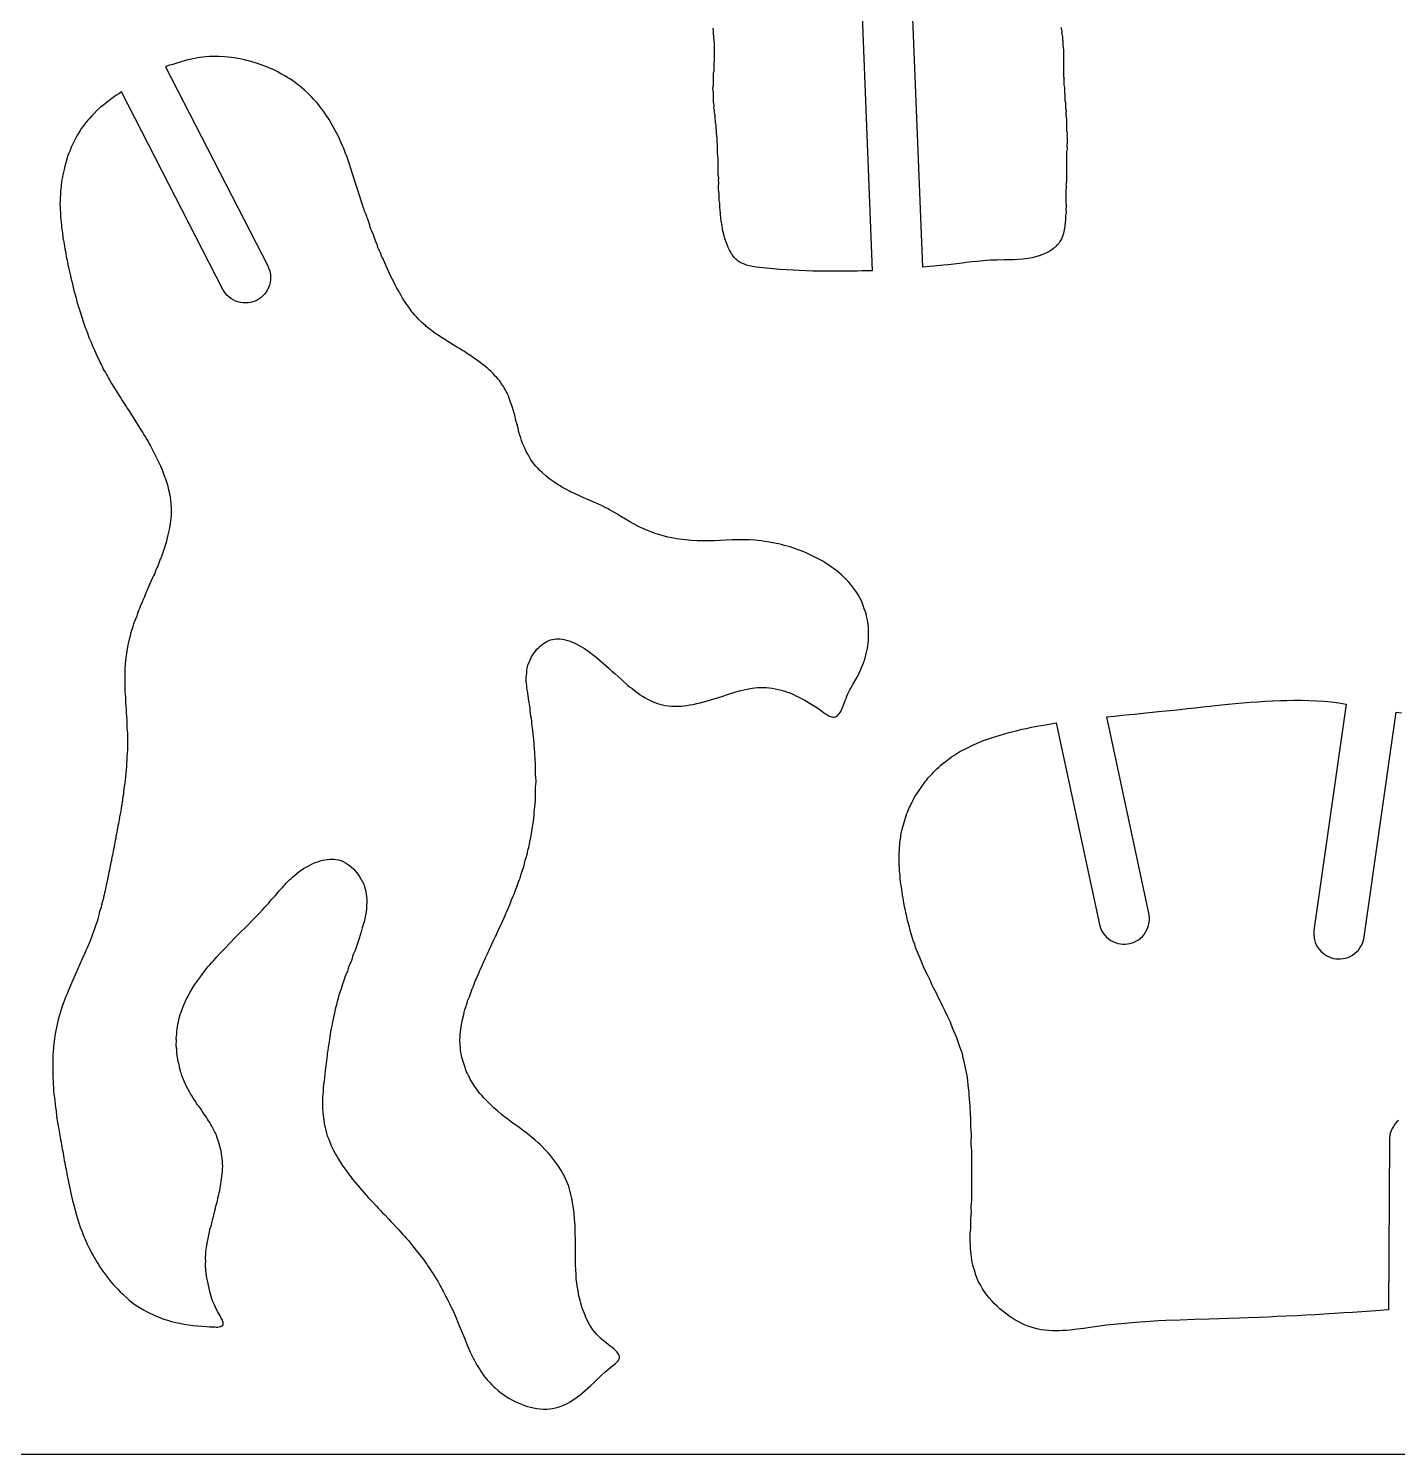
# Model space of a CAD drawing. Extents: x 0 to 1525, y 0 to 1525.
# Drawn here: x 992.9 to 1259, y 0 to 277.2 of the extents above; entities that cross this region are included whole.
import ezdxf

# ---------------------------------------------------------------- set-up
doc = ezdxf.new("R2010")
doc.units = 0
doc.header["$MEASUREMENT"] = 0

msp = doc.modelspace()

# ---------------------------------------------------------------- linework, layer by layer
for points in [[(0, 0), (0, 1525), (1525, 1525), (1525, 0), (0, 0)], [(1039.39, 231.07), (1039.58, 230.66), (1039.74, 230.24), (1039.86, 229.78), (1039.94, 229.31), (1039.97, 228.81), (1039.95, 228.32), (1039.88, 227.81), (1039.76, 227.32), (1039.58, 226.84), (1039.36, 226.39), (1039.1, 225.96), (1038.8, 225.57), (1038.47, 225.22), (1038.12, 224.9), (1037.75, 224.64), (1037.36, 224.41), (1036.96, 224.21), (1036.53, 224.06), (1036.07, 223.94), (1035.6, 223.86), (1035.11, 223.83), (1034.61, 223.85), (1034.11, 223.92), (1033.61, 224.04), (1033.14, 224.21), (1032.68, 224.43), (1032.26, 224.69), (1031.86, 225), (1031.51, 225.32), (1031.2, 225.68), (1030.93, 226.04), (1030.7, 226.43), (1010.98, 264.88), (1010.44, 264.52), (1009.9, 264.14), (1008.83, 263.39), (1008.18, 262.89), (1007.55, 262.38), (1006.93, 261.87), (1006.32, 261.35), (1005.51, 260.56), (1005.12, 260.15), (1004.73, 259.72), (1004.43, 259.35), (1004.13, 258.97), (1003.53, 258.2), (1003.23, 257.81), (1002.96, 257.39), (1002.46, 256.54), (1002.19, 256.04), (1001.93, 255.54), (1001.41, 254.52), (1001.23, 254.14), (1001.08, 253.75), (1000.93, 253.35), (1000.77, 252.96), (1000.58, 252.51), (1000.42, 252.04), (1000.14, 251.09), (999.96, 250.45), (999.81, 249.8), (999.53, 248.51), (999.43, 248.02), (999.35, 247.53), (999.23, 246.55), (999.17, 245.98), (999.14, 245.41), (999.12, 244.84), (999.07, 244.27), (999.03, 243.7), (999.02, 243.13), (999.03, 242.56), (999.07, 242), (999.12, 241.35), (999.15, 240.7), (999.19, 240.05), (999.27, 239.4), (999.32, 239), (999.35, 238.59), (999.39, 238.18), (999.46, 237.78), (999.51, 237.46), (999.54, 237.13), (999.56, 236.8), (999.6, 236.48), (999.68, 236.07), (999.77, 235.67), (999.86, 235.27), (999.91, 234.86), (999.98, 234.38), (1000.07, 233.9), (1000.17, 233.42), (1000.25, 232.93), (1000.32, 232.53), (1000.4, 232.13), (1000.57, 231.32), (1000.68, 230.76), (1000.81, 230.2), (1001.07, 229.08), (1001.22, 228.44), (1001.37, 227.8), (1001.53, 227.16), (1001.66, 226.52), (1001.73, 226.2), (1001.83, 225.88), (1002.04, 225.25), (1002.16, 224.86), (1002.23, 224.46), (1002.31, 224.06), (1002.43, 223.67), (1002.69, 222.89), (1002.93, 222.1), (1003.53, 220.24), (1003.79, 219.45), (1003.93, 219.06), (1004.11, 218.69), (1004.21, 218.47), (1004.29, 218.25), (1004.44, 217.79), (1004.58, 217.33), (1004.66, 217.1), (1004.75, 216.89), (1004.99, 216.37), (1005.21, 215.84), (1005.42, 215.31), (1005.66, 214.79), (1005.93, 214.21), (1006.19, 213.61), (1006.46, 213.02), (1006.75, 212.44), (1006.93, 212.09), (1007.1, 211.72), (1007.27, 211.36), (1007.44, 211), (1007.64, 210.64), (1007.85, 210.29), (1008.06, 209.94), (1008.25, 209.59), (1008.44, 209.23), (1008.64, 208.89), (1009.06, 208.2), (1010.06, 206.54), (1010.59, 205.71), (1010.86, 205.3), (1011.11, 204.87), (1011.36, 204.46), (1011.63, 204.07), (1011.91, 203.68), (1012.17, 203.27), (1012.38, 202.92), (1012.6, 202.58), (1013.05, 201.9), (1014.11, 200.23), (1014.61, 199.4), (1014.86, 198.98), (1015.13, 198.58), (1015.39, 198.16), (1015.64, 197.74), (1015.88, 197.31), (1016.14, 196.89), (1016.38, 196.47), (1016.61, 196.04), (1017.05, 195.18), (1017.59, 194.13), (1018.12, 193.09), (1018.3, 192.72), (1018.47, 192.33), (1018.64, 191.95), (1018.82, 191.57), (1018.9, 191.39), (1018.97, 191.2), (1019.09, 190.81), (1019.2, 190.42), (1019.27, 190.23), (1019.35, 190.05), (1019.53, 189.67), (1019.69, 189.28), (1019.81, 188.88), (1019.91, 188.47), (1020.12, 187.52), (1020.35, 186.57), (1020.44, 186.09), (1020.5, 185.6), (1020.6, 184.63), (1020.64, 184.15), (1020.64, 183.66), (1020.63, 182.69), (1020.61, 182.37), (1020.58, 182.04), (1020.5, 181.4), (1020.39, 180.59), (1020.24, 179.79), (1019.95, 178.53), (1019.8, 177.9), (1019.63, 177.28), (1019.39, 176.5), (1019.13, 175.73), (1019.01, 175.35), (1018.9, 174.96), (1018.77, 174.58), (1018.69, 174.39), (1018.6, 174.22), (1018.51, 174.04), (1018.43, 173.85), (1018.3, 173.46), (1018.17, 173.07), (1018.09, 172.88), (1018.01, 172.7), (1017.83, 172.32), (1017.68, 171.93), (1017.54, 171.53), (1017.37, 171.15), (1017.19, 170.79), (1017.03, 170.42), (1016.71, 169.67), (1016.31, 168.77), (1016.11, 168.31), (1015.9, 167.86), (1015.73, 167.48), (1015.58, 167.09), (1015.43, 166.7), (1015.27, 166.32), (1014.93, 165.57), (1014.63, 164.81), (1014.47, 164.43), (1014.31, 164.06), (1014.15, 163.68), (1014.03, 163.28), (1013.96, 163.04), (1013.87, 162.81), (1013.67, 162.36), (1013.48, 161.91), (1013.39, 161.68), (1013.33, 161.44), (1013.19, 160.96), (1013.03, 160.5), (1012.88, 160.04), (1012.81, 159.81), (1012.76, 159.57), (1012.64, 159.02), (1012.5, 158.48), (1012.35, 157.93), (1012.22, 157.39), (1012.01, 156.12), (1011.81, 154.85), (1011.75, 154.29), (1011.7, 153.73), (1011.64, 152.61), (1011.63, 151.48), (1011.64, 150.34), (1011.63, 149.03), (1011.64, 148.38), (1011.7, 147.74), (1011.74, 147.16), (1011.75, 146.59), (1011.77, 146.02), (1011.82, 145.45), (1011.88, 144.79), (1011.91, 144.14), (1011.94, 143.48), (1012.01, 142.82), (1012.04, 142.5), (1012.04, 142.18), (1012.02, 141.52), (1012.04, 141.11), (1012.08, 140.7), (1012.13, 140.29), (1012.14, 139.88), (1012.13, 139.31), (1012.13, 138.74), (1012.14, 137.6), (1012.12, 136.95), (1012.08, 136.3), (1012.04, 135.65), (1012.01, 135), (1011.98, 134.35), (1011.93, 133.7), (1011.8, 132.41), (1011.67, 131.11), (1011.6, 130.47), (1011.51, 129.82), (1011.4, 128.85), (1011.34, 128.37), (1011.27, 127.88), (1011.08, 126.76), (1010.92, 125.64), (1010.82, 125.08), (1010.7, 124.52), (1010.59, 123.96), (1010.52, 123.39), (1010.46, 122.98), (1010.37, 122.59), (1010.27, 122.19), (1010.21, 121.78), (1010.16, 121.38), (1010.07, 120.98), (1009.98, 120.58), (1009.91, 120.18), (1009.85, 119.78), (1009.77, 119.38), (1009.68, 118.98), (1009.61, 118.58), (1009.57, 118.25), (1009.5, 117.93), (1009.37, 117.29), (1009.29, 116.89), (1009.2, 116.49), (1009.12, 116.09), (1009.06, 115.69), (1009.01, 115.37), (1008.94, 115.05), (1008.86, 114.73), (1008.8, 114.41), (1008.73, 114.01), (1008.64, 113.61), (1008.55, 113.21), (1008.47, 112.8), (1008.33, 112.17), (1008.2, 111.54), (1008.12, 111.14), (1008.03, 110.74), (1007.94, 110.34), (1007.87, 109.94), (1007.79, 109.54), (1007.68, 109.15), (1007.58, 108.76), (1007.5, 108.36), (1007.47, 108.16), (1007.42, 107.97), (1007.29, 107.58), (1007.17, 107.19), (1007.13, 106.99), (1007.1, 106.79), (1007.06, 106.55), (1007, 106.31), (1006.84, 105.84), (1006.67, 105.38), (1006.61, 105.14), (1006.56, 104.9), (1006.52, 104.63), (1006.45, 104.35), (1006.29, 103.81), (1006.11, 103.28), (1005.94, 102.73), (1005.76, 102.19), (1005.54, 101.66), (1005.32, 101.13), (1005.12, 100.59), (1004.94, 100.06), (1004.73, 99.53), (1004.3, 98.49), (1004.08, 97.95), (1003.84, 97.42), (1003.36, 96.36), (1002.9, 95.32), (1002.43, 94.28), (1001.51, 92.2), (1001.06, 91.15), (1000.62, 90.09), (1000.4, 89.56), (1000.19, 89.03), (999.98, 88.49), (999.77, 87.96), (999.56, 87.44), (999.37, 86.9), (999.04, 85.82), (998.7, 84.58), (998.41, 83.34), (998.13, 82.06), (998.01, 81.42), (997.93, 80.78), (997.85, 79.97), (997.77, 79.16), (997.67, 78.19), (997.63, 77.7), (997.63, 77.21), (997.64, 76.63), (997.64, 76.06), (997.64, 74.92), (997.64, 74.34), (997.63, 73.77), (997.63, 73.19), (997.67, 72.63), (997.72, 71.98), (997.75, 71.32), (997.79, 70.67), (997.86, 70.02), (997.94, 69.38), (998, 68.73), (998.06, 68.08), (998.15, 67.43), (998.27, 66.79), (998.31, 66.47), (998.33, 66.14), (998.37, 65.74), (998.43, 65.34), (998.5, 64.94), (998.56, 64.54), (998.6, 64.21), (998.67, 63.89), (998.81, 63.25), (998.94, 62.45), (999.05, 61.65), (999.13, 61.17), (999.24, 60.69), (999.34, 60.21), (999.41, 59.73), (999.48, 59.33), (999.57, 58.93), (999.66, 58.53), (999.71, 58.13), (999.77, 57.65), (999.87, 57.17), (999.98, 56.7), (1000.05, 56.22), (1000.12, 55.82), (1000.2, 55.42), (1000.29, 55.02), (1000.36, 54.62), (1000.44, 54.14), (1000.53, 53.66), (1000.74, 52.7), (1001.2, 50.46), (1001.47, 49.36), (1001.76, 48.27), (1002.05, 47.17), (1002.34, 46.07), (1002.53, 45.44), (1002.74, 44.81), (1002.97, 44.19), (1003.23, 43.6), (1003.35, 43.3), (1003.43, 42.99), (1003.53, 42.68), (1003.65, 42.38), (1003.83, 42.01), (1004, 41.63), (1004.33, 40.86), (1004.76, 39.96), (1004.99, 39.52), (1005.24, 39.08), (1005.49, 38.65), (1005.73, 38.21), (1005.98, 37.77), (1006.24, 37.35), (1006.51, 36.92), (1006.77, 36.5), (1007.04, 36.07), (1007.33, 35.66), (1007.93, 34.86), (1008.53, 34.06), (1008.94, 33.56), (1009.37, 33.07), (1010.26, 32.11), (1010.71, 31.64), (1011.18, 31.2), (1012.13, 30.32), (1012.42, 30.07), (1012.73, 29.83), (1013.34, 29.36), (1013.66, 29.12), (1013.98, 28.91), (1014.64, 28.49), (1014.96, 28.28), (1015.28, 28.09), (1015.94, 27.73), (1016.48, 27.44), (1017.04, 27.18), (1017.74, 26.89), (1018.44, 26.6), (1018.81, 26.45), (1019.18, 26.32), (1019.94, 26.09), (1020.33, 25.98), (1020.73, 25.88), (1021.54, 25.68), (1021.93, 25.59), (1022.33, 25.5), (1023.14, 25.36), (1023.98, 25.22), (1024.84, 25.1), (1025.74, 25), (1026.64, 24.93), (1027.59, 24.86), (1028.07, 24.83), (1028.53, 24.82), (1029.11, 24.79), (1029.4, 24.78), (1029.69, 24.78), (1029.98, 24.8), (1030.25, 24.86), (1030.38, 24.91), (1030.5, 24.97), (1030.62, 25.05), (1030.73, 25.14), (1030.75, 25.39), (1030.72, 25.63), (1030.66, 25.86), (1030.58, 26.08), (1030.37, 26.51), (1030.14, 26.94), (1029.65, 27.82), (1029.42, 28.26), (1029.21, 28.72), (1029.04, 29.1), (1028.85, 29.48), (1028.68, 29.87), (1028.52, 30.27), (1028.31, 30.99), (1028.13, 31.71), (1027.73, 33.54), (1027.62, 34.11), (1027.53, 34.68), (1027.37, 35.82), (1027.34, 36.11), (1027.32, 36.4), (1027.33, 36.98), (1027.34, 37.56), (1027.33, 38.13), (1027.32, 38.46), (1027.34, 38.79), (1027.4, 39.44), (1027.49, 40.25), (1027.55, 40.65), (1027.62, 41.05), (1027.91, 42.32), (1028.04, 42.95), (1028.15, 43.59), (1028.18, 43.75), (1028.23, 43.91), (1028.35, 44.22), (1028.45, 44.53), (1028.49, 44.69), (1028.5, 44.85), (1028.52, 45.06), (1028.57, 45.25), (1028.69, 45.64), (1028.82, 46.03), (1028.87, 46.23), (1028.9, 46.43), (1028.92, 46.59), (1028.95, 46.75), (1029.05, 47.06), (1029.15, 47.37), (1029.18, 47.53), (1029.2, 47.69), (1029.23, 47.89), (1029.27, 48.09), (1029.39, 48.48), (1029.52, 48.88), (1029.57, 49.07), (1029.61, 49.27), (1029.73, 49.9), (1029.87, 50.53), (1029.96, 50.94), (1030.06, 51.34), (1030.16, 51.74), (1030.22, 52.14), (1030.28, 52.63), (1030.36, 53.11), (1030.44, 53.59), (1030.51, 54.08), (1030.6, 55.04), (1030.64, 55.53), (1030.65, 56.02), (1030.63, 56.51), (1030.6, 57), (1030.5, 57.97), (1030.43, 58.46), (1030.35, 58.94), (1030.12, 59.9), (1029.99, 60.37), (1029.84, 60.84), (1029.53, 61.77), (1029.43, 62.04), (1029.31, 62.3), (1029.05, 62.8), (1028.77, 63.31), (1028.52, 63.82), (1028.33, 64.17), (1028.13, 64.51), (1027.91, 64.85), (1027.71, 65.2), (1027.5, 65.54), (1027.25, 65.87), (1027.01, 66.2), (1026.81, 66.55), (1026.68, 66.76), (1026.54, 66.97), (1026.24, 67.37), (1025.93, 67.76), (1025.78, 67.97), (1025.65, 68.18), (1025.31, 68.73), (1024.94, 69.27), (1024.58, 69.82), (1024.41, 70.1), (1024.26, 70.38), (1023.88, 71.09), (1023.51, 71.8), (1023.16, 72.56), (1022.84, 73.33), (1022.73, 73.64), (1022.63, 73.96), (1022.54, 74.28), (1022.43, 74.59), (1022.36, 74.79), (1022.31, 74.99), (1022.23, 75.4), (1022.16, 75.81), (1022.11, 76.01), (1022.04, 76.21), (1021.98, 76.37), (1021.95, 76.53), (1021.9, 76.86), (1021.87, 77.19), (1021.81, 77.52), (1021.77, 77.72), (1021.74, 77.93), (1021.73, 78.35), (1021.72, 78.78), (1021.7, 78.99), (1021.66, 79.19), (1021.63, 79.35), (1021.62, 79.52), (1021.63, 79.85), (1021.64, 80.18), (1021.64, 80.52), (1021.63, 80.72), (1021.63, 80.93), (1021.68, 81.34), (1021.73, 81.76), (1021.75, 82.17), (1021.75, 82.42), (1021.77, 82.66), (1021.85, 83.15), (1021.96, 83.63), (1022.08, 84.1), (1022.28, 85.06), (1022.4, 85.53), (1022.55, 85.99), (1022.98, 87.05), (1023.43, 88.11), (1023.64, 88.55), (1023.85, 88.99), (1024.09, 89.42), (1024.34, 89.84), (1025, 90.97), (1025.35, 91.53), (1025.73, 92.06), (1026.33, 92.86), (1026.63, 93.27), (1026.94, 93.66), (1027.24, 94.05), (1027.53, 94.44), (1027.83, 94.83), (1028.15, 95.19), (1028.5, 95.56), (1028.83, 95.95), (1029.16, 96.35), (1029.51, 96.72), (1030.18, 97.43), (1030.84, 98.14), (1032.22, 99.58), (1032.88, 100.27), (1033.55, 100.94), (1034.25, 101.63), (1034.94, 102.33), (1035.63, 103.03), (1036.32, 103.73), (1036.99, 104.41), (1037.65, 105.1), (1038.43, 105.94), (1038.82, 106.37), (1039.22, 106.78), (1039.39, 106.95), (1039.54, 107.12), (1039.83, 107.5), (1040.13, 107.87), (1040.28, 108.04), (1040.45, 108.2), (1040.66, 108.4), (1040.85, 108.61), (1041.21, 109.06), (1041.57, 109.5), (1041.75, 109.72), (1041.95, 109.92), (1042.24, 110.21), (1042.5, 110.51), (1042.77, 110.82), (1043.05, 111.11), (1043.64, 111.69), (1043.94, 111.97), (1044.24, 112.25), (1045.52, 113.31), (1045.93, 113.61), (1046.35, 113.88), (1047.24, 114.38), (1047.69, 114.63), (1048.16, 114.85), (1048.64, 115.05), (1049.13, 115.23), (1049.6, 115.37), (1050.07, 115.5), (1050.55, 115.6), (1051.03, 115.67), (1051.44, 115.7), (1051.84, 115.7), (1052.24, 115.69), (1052.64, 115.65), (1053.13, 115.56), (1053.62, 115.43), (1054.08, 115.25), (1054.53, 115.01), (1054.93, 114.75), (1055.32, 114.47), (1055.7, 114.16), (1056.05, 113.83), (1056.41, 113.46), (1056.74, 113.05), (1057.05, 112.63), (1057.33, 112.19), (1057.58, 111.75), (1057.83, 111.3), (1058.05, 110.83), (1058.22, 110.36), (1058.34, 109.89), (1058.45, 109.41), (1058.54, 108.93), (1058.6, 108.45), (1058.64, 107.97), (1058.65, 107.47), (1058.62, 106.5), (1058.59, 106), (1058.52, 105.51), (1058.33, 104.53), (1058.21, 103.87), (1058.14, 103.54), (1058.04, 103.21), (1057.78, 102.4), (1057.54, 101.59), (1057.14, 100.3), (1056.88, 99.52), (1056.76, 99.13), (1056.64, 98.73), (1056.52, 98.33), (1056.36, 97.94), (1056.03, 97.18), (1055.9, 96.8), (1055.79, 96.41), (1055.67, 96.03), (1055.6, 95.84), (1055.51, 95.66), (1055.34, 95.3), (1055.19, 94.92), (1055.06, 94.53), (1054.94, 94.13), (1054.87, 93.89), (1054.79, 93.66), (1054.6, 93.22), (1054.4, 92.77), (1054.23, 92.32), (1053.93, 91.41), (1053.64, 90.5), (1053.33, 89.58), (1053.18, 89.12), (1053.06, 88.66), (1052.92, 88.04), (1052.76, 87.42), (1052.59, 86.8), (1052.44, 86.18), (1052.17, 84.92), (1052, 84.13), (1051.83, 83.34), (1051.72, 82.78), (1051.63, 82.22), (1051.46, 81.1), (1051.26, 79.8), (1051.16, 79.15), (1051.05, 78.51), (1050.98, 78.02), (1050.94, 77.53), (1050.89, 77.04), (1050.81, 76.55), (1050.73, 76.06), (1050.67, 75.56), (1050.62, 75.07), (1050.56, 74.57), (1050.47, 73.91), (1050.4, 73.25), (1050.34, 72.59), (1050.26, 71.93), (1050.19, 71.27), (1050.15, 70.61), (1050.12, 69.95), (1050.07, 69.3), (1050.04, 68.81), (1050.02, 68.32), (1050.03, 67.83), (1050.05, 67.35), (1050.11, 66.39), (1050.15, 65.9), (1050.22, 65.43), (1050.29, 64.96), (1050.35, 64.49), (1050.43, 64.02), (1050.48, 63.79), (1050.55, 63.56), (1050.7, 63.02), (1050.83, 62.47), (1050.98, 61.93), (1051.08, 61.67), (1051.19, 61.41), (1051.42, 60.91), (1051.62, 60.39), (1051.82, 59.88), (1052.06, 59.38), (1052.6, 58.38), (1052.88, 57.89), (1053.17, 57.4), (1053.88, 56.27), (1054.25, 55.72), (1054.64, 55.17), (1055.23, 54.36), (1055.53, 53.96), (1055.84, 53.58), (1056.23, 53.13), (1056.6, 52.67), (1057.35, 51.76), (1058.15, 50.87), (1058.94, 49.98), (1059.73, 49.12), (1060.53, 48.25), (1060.92, 47.83), (1061.32, 47.41), (1061.73, 47), (1062.13, 46.58), (1062.92, 45.74), (1063.32, 45.32), (1063.71, 44.9), (1064.48, 44.08), (1064.86, 43.67), (1065.23, 43.25), (1065.6, 42.82), (1065.99, 42.42), (1066.37, 42), (1066.74, 41.57), (1067.13, 41.08), (1067.54, 40.59), (1068.53, 39.34), (1068.94, 38.83), (1069.33, 38.32), (1069.84, 37.67), (1070.09, 37.34), (1070.31, 37), (1070.61, 36.53), (1070.93, 36.06), (1071.24, 35.6), (1071.55, 35.13), (1072.15, 34.15), (1072.44, 33.66), (1072.72, 33.16), (1072.91, 32.8), (1073.12, 32.45), (1073.33, 32.1), (1073.52, 31.74), (1073.96, 30.86), (1074.42, 29.99), (1074.6, 29.62), (1074.77, 29.25), (1074.94, 28.88), (1075.12, 28.51), (1075.48, 27.77), (1075.8, 27.01), (1076.54, 25.21), (1077.3, 23.36), (1077.68, 22.46), (1078.04, 21.56), (1078.23, 21.11), (1078.43, 20.66), (1078.64, 20.21), (1078.83, 19.76), (1079.07, 19.25), (1079.33, 18.75), (1079.6, 18.25), (1079.85, 17.75), (1080.08, 17.32), (1080.34, 16.91), (1080.6, 16.5), (1080.86, 16.09), (1081.13, 15.68), (1081.42, 15.28), (1081.73, 14.9), (1082.06, 14.53), (1082.5, 14.04), (1082.95, 13.54), (1083.26, 13.24), (1083.58, 12.95), (1084.25, 12.4), (1084.72, 12.01), (1085.21, 11.65), (1085.71, 11.3), (1086.23, 10.97), (1086.84, 10.63), (1087.46, 10.31), (1088.09, 10.02), (1088.74, 9.75), (1089.3, 9.53), (1089.87, 9.35), (1090.45, 9.19), (1091.03, 9.06), (1091.68, 8.94), (1092.33, 8.86), (1092.98, 8.83), (1093.63, 8.83), (1094.19, 8.87), (1094.75, 8.94), (1095.3, 9.04), (1095.83, 9.19), (1096.44, 9.4), (1097.02, 9.64), (1097.6, 9.92), (1098.15, 10.23), (1098.64, 10.54), (1099.12, 10.87), (1100.05, 11.56), (1100.58, 11.99), (1101.1, 12.43), (1102.12, 13.35), (1102.83, 14.01), (1103.53, 14.69), (1104.23, 15.34), (1104.94, 15.99), (1105.67, 16.65), (1106.05, 16.97), (1106.44, 17.27), (1106.71, 17.48), (1106.97, 17.7), (1107.22, 17.93), (1107.45, 18.17), (1107.55, 18.3), (1107.64, 18.45), (1107.7, 18.6), (1107.74, 18.77), (1107.76, 18.93), (1107.74, 19.09), (1107.7, 19.25), (1107.62, 19.4), (1107.43, 19.69), (1107.22, 19.95), (1106.99, 20.2), (1106.74, 20.44), (1106.35, 20.77), (1105.95, 21.08), (1105.14, 21.69), (1104.67, 22.06), (1104.21, 22.45), (1103.78, 22.87), (1103.36, 23.29), (1102.97, 23.76), (1102.6, 24.25), (1102.26, 24.76), (1101.93, 25.28), (1101.68, 25.71), (1101.46, 26.15), (1101.25, 26.6), (1101.07, 27.06), (1100.89, 27.53), (1100.7, 28), (1100.52, 28.47), (1100.39, 28.95), (1100.27, 29.42), (1100.12, 29.9), (1099.98, 30.39), (1099.87, 30.87), (1099.7, 31.83), (1099.56, 32.8), (1099.42, 33.76), (1099.37, 34.24), (1099.35, 34.73), (1099.33, 35.22), (1099.29, 35.7), (1099.25, 36.18), (1099.23, 36.67), (1099.23, 38.62), (1099.23, 40.6), (1099.24, 41.6), (1099.22, 42.09), (1099.17, 42.59), (1099.14, 42.83), (1099.12, 43.08), (1099.13, 43.57), (1099.15, 44.07), (1099.15, 44.32), (1099.13, 44.57), (1099.04, 45.72), (1098.94, 46.87), (1098.86, 47.52), (1098.77, 48.17), (1098.55, 49.45), (1098.45, 50), (1098.32, 50.55), (1098.03, 51.64), (1097.83, 52.26), (1097.58, 52.86), (1097.06, 54.04), (1096.92, 54.33), (1096.76, 54.62), (1096.44, 55.18), (1096.01, 55.88), (1095.79, 56.22), (1095.54, 56.56), (1094.34, 58.12), (1093.92, 58.63), (1093.47, 59.11), (1092.54, 60.05), (1092.25, 60.33), (1091.94, 60.61), (1091.32, 61.14), (1090.58, 61.76), (1089.83, 62.38), (1089.51, 62.63), (1089.18, 62.86), (1088.85, 63.1), (1088.53, 63.35), (1087.99, 63.75), (1087.45, 64.14), (1086.79, 64.61), (1086.46, 64.85), (1086.14, 65.1), (1085.82, 65.35), (1085.49, 65.6), (1085.16, 65.84), (1084.84, 66.1), (1084.09, 66.74), (1083.34, 67.38), (1082.74, 67.94), (1082.15, 68.52), (1081.37, 69.34), (1080.99, 69.76), (1080.63, 70.2), (1079.83, 71.24), (1079.59, 71.57), (1079.38, 71.92), (1078.96, 72.63), (1078.76, 72.97), (1078.58, 73.33), (1078.4, 73.69), (1078.21, 74.05), (1078.03, 74.41), (1077.88, 74.8), (1077.64, 75.59), (1077.38, 76.37), (1077.25, 76.77), (1077.14, 77.16), (1077.04, 77.64), (1076.94, 78.12), (1076.88, 78.6), (1076.85, 79.09), (1076.83, 79.5), (1076.77, 79.9), (1076.73, 80.3), (1076.73, 80.51), (1076.74, 80.71), (1076.79, 81.19), (1076.82, 81.68), (1076.85, 82.17), (1076.91, 82.65), (1077.07, 83.61), (1077.27, 84.57), (1077.49, 85.53), (1077.6, 86.01), (1077.73, 86.49), (1077.83, 86.81), (1077.94, 87.12), (1078.04, 87.43), (1078.13, 87.75), (1078.25, 88.16), (1078.41, 88.55), (1078.58, 88.93), (1078.73, 89.32), (1078.99, 90.11), (1079.13, 90.5), (1079.31, 90.88), (1079.39, 91.06), (1079.47, 91.25), (1079.6, 91.64), (1079.73, 92.03), (1079.81, 92.22), (1079.9, 92.4), (1080.18, 92.99), (1080.42, 93.59), (1080.57, 93.97), (1080.73, 94.34), (1081.06, 95.07), (1081.4, 95.81), (1081.57, 96.19), (1081.73, 96.57), (1081.9, 96.94), (1082.08, 97.3), (1082.27, 97.66), (1082.44, 98.04), (1082.56, 98.33), (1082.69, 98.62), (1082.97, 99.2), (1083.3, 99.94), (1083.65, 100.67), (1083.83, 101.03), (1084, 101.4), (1084.33, 102.14), (1085.01, 103.63), (1085.27, 104.21), (1085.54, 104.79), (1085.7, 105.16), (1085.86, 105.53), (1086.17, 106.27), (1086.49, 107.03), (1086.8, 107.8), (1087.12, 108.55), (1087.28, 108.92), (1087.42, 109.3), (1087.85, 110.54), (1088.07, 111.15), (1088.32, 111.75), (1088.44, 112.05), (1088.55, 112.36), (1088.74, 112.98), (1088.93, 113.61), (1089.14, 114.22), (1089.24, 114.53), (1089.31, 114.85), (1089.36, 115.17), (1089.43, 115.48), (1089.55, 115.87), (1089.69, 116.27), (1089.82, 116.66), (1089.87, 116.86), (1089.9, 117.06), (1089.96, 117.38), (1090.04, 117.69), (1090.14, 118.01), (1090.21, 118.33), (1090.36, 119.12), (1090.54, 119.92), (1090.62, 120.32), (1090.69, 120.72), (1090.81, 121.53), (1090.94, 122.33), (1091, 122.73), (1091.04, 123.13), (1091.09, 123.7), (1091.15, 124.27), (1091.21, 124.83), (1091.27, 125.4), (1091.37, 126.54), (1091.41, 127.1), (1091.43, 127.68), (1091.44, 128.98), (1091.46, 129.63), (1091.52, 130.28), (1091.55, 130.6), (1091.55, 130.92), (1091.52, 131.57), (1091.47, 132.22), (1091.43, 132.86), (1091.43, 133.26), (1091.44, 133.67), (1091.45, 134.08), (1091.42, 134.47), (1091.38, 134.95), (1091.35, 135.44), (1091.33, 135.92), (1091.3, 136.41), (1091.24, 137.22), (1091.17, 138.03), (1091.1, 138.99), (1091.06, 139.48), (1091, 139.96), (1090.92, 140.77), (1090.87, 141.17), (1090.82, 141.58), (1090.75, 142.06), (1090.7, 142.56), (1090.64, 143.05), (1090.56, 143.53), (1090.48, 144.02), (1090.43, 144.51), (1090.39, 145), (1090.32, 145.48), (1090.16, 146.47), (1090.01, 147.46), (1089.86, 148.44), (1089.78, 148.94), (1089.73, 149.43), (1089.64, 150.41), (1089.62, 150.9), (1089.63, 151.15), (1089.66, 151.39), (1089.73, 151.96), (1089.78, 152.53), (1089.82, 152.81), (1089.87, 153.09), (1089.94, 153.36), (1090.03, 153.63), (1090.24, 154.11), (1090.45, 154.57), (1090.68, 155.03), (1090.94, 155.47), (1091.18, 155.83), (1091.44, 156.18), (1091.72, 156.52), (1092.02, 156.83), (1092.33, 157.11), (1092.64, 157.38), (1092.98, 157.63), (1093.32, 157.86), (1093.66, 158.05), (1094, 158.21), (1094.36, 158.33), (1094.73, 158.43), (1095.11, 158.5), (1095.48, 158.54), (1095.86, 158.55), (1096.23, 158.53), (1096.62, 158.49), (1096.99, 158.42), (1097.37, 158.32), (1097.74, 158.22), (1098.15, 158.08), (1098.55, 157.93), (1098.95, 157.76), (1099.34, 157.57), (1100.93, 156.65), (1101.39, 156.36), (1101.85, 156.04), (1102.73, 155.36), (1103.24, 154.96), (1103.73, 154.55), (1104.72, 153.71), (1105.25, 153.24), (1105.78, 152.77), (1106.3, 152.29), (1106.84, 151.82), (1107.48, 151.24), (1108.12, 150.65), (1109.34, 149.56), (1109.73, 149.24), (1110.13, 148.93), (1110.93, 148.32), (1111.36, 147.99), (1111.8, 147.68), (1112.26, 147.38), (1112.73, 147.1), (1113.19, 146.84), (1113.66, 146.6), (1114.14, 146.38), (1114.63, 146.17), (1115.12, 145.99), (1115.62, 145.84), (1116.12, 145.72), (1116.63, 145.61), (1117.26, 145.52), (1117.88, 145.47), (1118.51, 145.45), (1119.13, 145.46), (1119.71, 145.49), (1120.29, 145.53), (1120.86, 145.6), (1121.44, 145.69), (1122.11, 145.81), (1122.79, 145.95), (1123.46, 146.1), (1124.13, 146.28), (1125.24, 146.6), (1126.34, 146.94), (1127.63, 147.37), (1128.93, 147.79), (1129.98, 148.12), (1131.03, 148.43), (1131.65, 148.59), (1132.28, 148.73), (1132.9, 148.84), (1133.53, 148.95), (1134.06, 149.02), (1134.58, 149.06), (1135.11, 149.08), (1135.63, 149.09), (1136.24, 149.06), (1136.84, 149.01), (1137.44, 148.93), (1138.04, 148.83), (1138.59, 148.72), (1139.15, 148.58), (1139.69, 148.43), (1140.24, 148.25), (1140.85, 148.02), (1141.45, 147.77), (1142.05, 147.5), (1142.63, 147.21), (1143.75, 146.64), (1144.3, 146.33), (1144.84, 145.99), (1145.47, 145.57), (1146.1, 145.17), (1146.73, 144.75), (1147.34, 144.29), (1147.68, 144.03), (1148.05, 143.81), (1148.43, 143.61), (1148.83, 143.43), (1149.06, 143.36), (1149.28, 143.34), (1149.5, 143.35), (1149.72, 143.4), (1149.92, 143.49), (1150.12, 143.61), (1150.29, 143.76), (1150.44, 143.94), (1150.64, 144.24), (1150.81, 144.55), (1150.97, 144.87), (1151.1, 145.2), (1151.36, 145.87), (1151.62, 146.54), (1151.79, 146.97), (1151.96, 147.41), (1152.12, 147.85), (1152.31, 148.27), (1152.5, 148.64), (1152.71, 148.99), (1153.12, 149.7), (1153.76, 150.78), (1154.07, 151.32), (1154.34, 151.89), (1155.23, 154), (1155.33, 154.27), (1155.42, 154.54), (1155.57, 155.1), (1155.69, 155.67), (1155.82, 156.23), (1155.94, 156.72), (1156.02, 157.21), (1156.09, 157.7), (1156.13, 158.2), (1156.14, 158.78), (1156.14, 159.36), (1156.13, 159.94), (1156.14, 160.52), (1156.13, 160.94), (1156.09, 161.35), (1156.02, 161.76), (1155.94, 162.17), (1155.77, 162.97), (1155.67, 163.38), (1155.54, 163.77), (1155.33, 164.39), (1155.14, 165.02), (1155, 165.41), (1154.83, 165.78), (1154.45, 166.51), (1154.08, 167.22), (1153.88, 167.57), (1153.64, 167.9), (1152.64, 169.19), (1152.33, 169.57), (1152, 169.92), (1151.32, 170.6), (1150.89, 171), (1150.45, 171.38), (1150, 171.75), (1149.53, 172.11), (1148.99, 172.51), (1148.44, 172.89), (1147.75, 173.34), (1147.4, 173.57), (1147.04, 173.77), (1146.14, 174.25), (1145.23, 174.71), (1144.15, 175.21), (1143.6, 175.44), (1143.04, 175.65), (1142.51, 175.84), (1141.99, 176.04), (1141.47, 176.23), (1140.93, 176.4), (1139.79, 176.72), (1139.22, 176.88), (1138.64, 177.01), (1137.54, 177.24), (1136.43, 177.43), (1135.29, 177.59), (1134.14, 177.71), (1133.04, 177.78), (1131.93, 177.81), (1130.78, 177.81), (1129.63, 177.78), (1127.33, 177.68), (1126.23, 177.63), (1125.13, 177.6), (1123.98, 177.59), (1122.83, 177.61), (1121.68, 177.68), (1120.53, 177.78), (1119.38, 177.92), (1118.81, 178.01), (1118.23, 178.11), (1117.13, 178.34), (1116.03, 178.62), (1114.92, 178.95), (1114.38, 179.13), (1113.83, 179.33), (1112.78, 179.77), (1111.73, 180.24), (1111.45, 180.38), (1111.18, 180.54), (1110.64, 180.85), (1109.92, 181.22), (1109.56, 181.42), (1109.23, 181.64), (1108.94, 181.83), (1108.63, 181.98), (1108.33, 182.14), (1108.04, 182.33), (1107.71, 182.55), (1107.35, 182.76), (1106.63, 183.14), (1106.09, 183.47), (1105.82, 183.64), (1105.54, 183.79), (1104.82, 184.14), (1104.13, 184.51), (1103.84, 184.66), (1103.54, 184.8), (1102.93, 185.06), (1102.19, 185.4), (1101.43, 185.72), (1100.23, 186.24), (1098.73, 186.91), (1098.37, 187.08), (1098.02, 187.26), (1097.33, 187.65), (1096.58, 188.05), (1096.2, 188.26), (1095.84, 188.49), (1095.03, 189.04), (1094.63, 189.31), (1094.23, 189.6), (1093.46, 190.22), (1092.72, 190.88), (1092.31, 191.28), (1091.91, 191.7), (1091.51, 192.13), (1091.13, 192.57), (1090.79, 193.02), (1090.48, 193.48), (1090.19, 193.96), (1089.92, 194.45), (1089.65, 194.95), (1089.4, 195.47), (1089.16, 196), (1088.94, 196.53), (1088.75, 197.07), (1088.58, 197.62), (1088.41, 198.17), (1088.22, 198.71), (1088.16, 198.91), (1088.11, 199.11), (1088.04, 199.52), (1087.96, 199.92), (1087.91, 200.12), (1087.84, 200.32), (1087.75, 200.56), (1087.68, 200.8), (1087.57, 201.28), (1087.47, 201.77), (1087.41, 202.01), (1087.34, 202.25), (1086.94, 203.5), (1086.53, 204.74), (1086.34, 205.34), (1086.24, 205.64), (1086.12, 205.93), (1085.93, 206.29), (1085.74, 206.64), (1085.54, 206.99), (1085.37, 207.36), (1085.29, 207.5), (1085.21, 207.63), (1085.02, 207.89), (1084.82, 208.14), (1084.74, 208.27), (1084.66, 208.41), (1084.56, 208.59), (1084.45, 208.75), (1084.19, 209.05), (1083.91, 209.33), (1083.63, 209.62), (1083.21, 210.11), (1082.99, 210.34), (1082.75, 210.55), (1082.44, 210.81), (1082.15, 211.09), (1081.85, 211.36), (1081.54, 211.62), (1080.99, 212.03), (1080.45, 212.44), (1079.79, 212.92), (1079.14, 213.39), (1078.84, 213.58), (1078.53, 213.76), (1078.23, 213.94), (1077.94, 214.14), (1077.61, 214.38), (1077.25, 214.61), (1076.53, 215.02), (1076.25, 215.19), (1075.98, 215.37), (1075.44, 215.73), (1074.72, 216.14), (1074.37, 216.36), (1074.02, 216.59), (1073.75, 216.77), (1073.47, 216.94), (1073.19, 217.11), (1072.92, 217.3), (1072.58, 217.54), (1072.22, 217.76), (1071.87, 217.99), (1071.54, 218.25), (1071.16, 218.54), (1070.77, 218.82), (1070.39, 219.11), (1070.2, 219.26), (1070.03, 219.43), (1069.69, 219.76), (1069.32, 220.07), (1068.97, 220.4), (1068.8, 220.57), (1068.65, 220.75), (1068.32, 221.12), (1067.97, 221.47), (1067.64, 221.83), (1067.48, 222.01), (1067.34, 222.21), (1066.8, 223.01), (1066.25, 223.8), (1065.62, 224.77), (1065.33, 225.26), (1065.05, 225.77), (1064.86, 226.13), (1064.65, 226.49), (1064.44, 226.85), (1064.25, 227.21), (1063.81, 228.1), (1063.35, 228.98), (1063.07, 229.55), (1062.81, 230.14), (1062.13, 231.64), (1061.88, 232.23), (1061.74, 232.53), (1061.6, 232.81), (1061.43, 233.19), (1061.29, 233.59), (1061.14, 233.98), (1061.05, 234.16), (1060.95, 234.34), (1060.88, 234.48), (1060.82, 234.63), (1060.74, 234.94), (1060.65, 235.25), (1060.59, 235.39), (1060.52, 235.53), (1060.41, 235.71), (1060.33, 235.89), (1060.19, 236.28), (1060.07, 236.67), (1059.93, 237.06), (1059.61, 237.81), (1059.45, 238.19), (1059.33, 238.58), (1059.22, 238.97), (1059.09, 239.35), (1058.96, 239.72), (1058.84, 240.11), (1058.75, 240.39), (1058.66, 240.66), (1058.44, 241.19), (1058.21, 241.71), (1058.11, 241.98), (1058.03, 242.26), (1057.84, 242.88), (1057.64, 243.49), (1057.23, 244.72), (1056.83, 245.96), (1056.33, 247.51), (1055.53, 249.98), (1055.34, 250.6), (1055.13, 251.21), (1055, 251.59), (1054.89, 251.98), (1054.77, 252.36), (1054.7, 252.55), (1054.61, 252.72), (1054.51, 252.9), (1054.43, 253.09), (1054.3, 253.48), (1054.17, 253.87), (1054.01, 254.24), (1053.67, 254.99), (1053.34, 255.75), (1053.06, 256.34), (1052.77, 256.93), (1052.46, 257.51), (1052.13, 258.09), (1051.73, 258.79), (1051.31, 259.48), (1050.78, 260.32), (1050.52, 260.73), (1050.24, 261.13), (1049.74, 261.78), (1049.24, 262.43), (1048.92, 262.8), (1048.59, 263.16), (1048.25, 263.52), (1047.92, 263.88), (1047.6, 264.24), (1047.25, 264.58), (1046.52, 265.23), (1045.65, 265.97), (1045.2, 266.33), (1044.74, 266.66), (1043.8, 267.31), (1043.32, 267.62), (1042.83, 267.91), (1041.84, 268.47), (1041.34, 268.74), (1040.83, 269), (1040.3, 269.26), (1039.75, 269.5), (1039.2, 269.72), (1038.64, 269.93), (1037.4, 270.38), (1036.77, 270.59), (1036.14, 270.77), (1034.89, 271.09), (1034.27, 271.23), (1033.63, 271.35), (1032.34, 271.55), (1031.69, 271.63), (1031.03, 271.69), (1029.89, 271.75), (1029.31, 271.76), (1028.73, 271.75), (1028.08, 271.73), (1027.43, 271.68), (1026.78, 271.62), (1026.13, 271.53), (1025.5, 271.43), (1024.88, 271.3), (1023.63, 271.02), (1022.38, 270.67), (1021.75, 270.48), (1021.13, 270.27), (1020.74, 270.15), (1020.34, 270.03), (1019.94, 269.9), (1019.55, 269.74), (1039.39, 231.07)]]:
    msp.add_lwpolyline(points, close=True)
for points in [[(1153.79, 307.75), (1156.89, 230.11), (1156.89, 230.11), (1155.93, 230.09), (1154.93, 230.07), (1153.93, 230.05), (1152.93, 230.04), (1151.83, 230.03), (1150.53, 230.02), (1149.23, 230.01), (1147.93, 230.02), (1146.63, 230.03), (1145.33, 230.05), (1144.03, 230.08), (1142.73, 230.13), (1141.53, 230.18), (1140.23, 230.26), (1138.93, 230.35), (1137.63, 230.46), (1136.33, 230.58), (1135.03, 230.73), (1134.33, 230.82), (1133.64, 230.92), (1133.03, 231.05), (1132.43, 231.21), (1132.03, 231.35), (1131.64, 231.52), (1131.22, 231.73), (1131.03, 231.85), (1130.84, 231.99), (1130.47, 232.28), (1130.29, 232.44), (1130.13, 232.62), (1129.88, 232.94), (1129.63, 233.25), (1129.48, 233.46), (1129.37, 233.68), (1129.26, 233.9), (1129.14, 234.11), (1128.98, 234.37), (1128.86, 234.65), (1128.66, 235.21), (1128.47, 235.68), (1128.3, 236.16), (1128.12, 236.81), (1127.95, 237.47), (1127.85, 237.87), (1127.8, 238.07), (1127.77, 238.27), (1127.69, 238.75), (1127.63, 239.23), (1127.59, 239.51), (1127.53, 239.78), (1127.48, 240.06), (1127.46, 240.34), (1127.44, 240.59), (1127.41, 240.82), (1127.38, 241.06), (1127.36, 241.3), (1127.3, 241.86), (1127.24, 242.42), (1127.23, 242.73), (1127.25, 243.06), (1127.25, 243.17), (1127.23, 243.27), (1127.18, 243.46), (1127.14, 243.66), (1127.12, 243.76), (1127.13, 243.87), (1127.14, 244.11), (1127.13, 244.35), (1127.13, 244.59), (1127.14, 244.84), (1127.15, 244.97), (1127.14, 245.09), (1127.1, 245.33), (1127.05, 245.57), (1127.03, 245.81), (1127.03, 246.46), (1127.04, 247.28), (1127.03, 247.68), (1127.04, 248.09), (1127.05, 248.2), (1127.03, 248.3), (1126.99, 248.5), (1126.94, 248.7), (1126.92, 248.8), (1126.93, 248.91), (1126.94, 249.15), (1126.94, 249.4), (1126.93, 249.88), (1126.93, 250.37), (1126.94, 250.86), (1126.93, 251.34), (1126.93, 251.58), (1126.94, 251.83), (1126.95, 251.96), (1126.94, 252.08), (1126.9, 252.32), (1126.85, 252.56), (1126.83, 252.81), (1126.83, 253.37), (1126.83, 253.65), (1126.84, 253.94), (1126.84, 254.27), (1126.82, 254.6), (1126.73, 255.23), (1126.72, 255.47), (1126.74, 255.72), (1126.75, 255.97), (1126.73, 256.08), (1126.7, 256.19), (1126.65, 256.43), (1126.63, 256.67), (1126.64, 257.17), (1126.62, 257.42), (1126.57, 257.65), (1126.53, 257.89), (1126.52, 258.02), (1126.53, 258.14), (1126.54, 258.27), (1126.53, 258.39), (1126.48, 258.63), (1126.43, 258.86), (1126.42, 258.98), (1126.43, 259.11), (1126.44, 259.24), (1126.43, 259.36), (1126.38, 259.6), (1126.33, 259.83), (1126.32, 259.95), (1126.33, 260.08), (1126.34, 260.21), (1126.33, 260.33), (1126.28, 260.56), (1126.22, 260.8), (1126.22, 260.92), (1126.23, 261.05), (1126.24, 261.18), (1126.23, 261.3), (1126.17, 261.53), (1126.12, 261.77), (1126.11, 261.89), (1126.13, 262.02), (1126.15, 262.17), (1126.15, 262.32), (1126.11, 262.6), (1126.06, 262.87), (1126.03, 263.15), (1126.04, 263.56), (1126.03, 263.96), (1126.03, 264.17), (1126.04, 264.37), (1126.05, 264.57), (1126.03, 264.67), (1126, 264.76), (1125.95, 264.96), (1125.94, 265.16), (1125.93, 265.59), (1125.93, 265.7), (1125.94, 265.8), (1125.98, 266), (1126.03, 266.19), (1126.04, 266.4), (1126.03, 266.73), (1126.03, 267.06), (1126.03, 267.71), (1126.04, 268.03), (1126.04, 268.19), (1126.03, 268.36), (1126.02, 268.46), (1126.03, 268.57), (1126.08, 268.76), (1126.13, 268.96), (1126.15, 269.06), (1126.14, 269.17), (1126.13, 269.42), (1126.14, 269.66), (1126.14, 269.9), (1126.13, 270.15), (1126.12, 270.27), (1126.13, 270.4), (1126.17, 270.64), (1126.22, 270.87), (1126.24, 271.12), (1126.24, 272.25), (1126.23, 272.89), (1126.24, 273.54), (1126.24, 273.87), (1126.23, 274.19), (1126.16, 274.83), (1126.12, 275.47), (1126.1, 275.79), (1126.06, 276.11), (1126, 276.67), (1125.94, 277.23)], [(1193.57, 277.39), (1193.6, 277.14), (1193.65, 276.9), (1193.7, 276.65), (1193.72, 276.4), (1193.74, 276.11), (1193.79, 275.83), (1193.83, 275.54), (1193.84, 275.4), (1193.83, 275.25), (1193.83, 275.12), (1193.84, 275), (1193.9, 274.76), (1193.95, 274.52), (1193.95, 274.39), (1193.94, 274.26), (1193.92, 274.11), (1193.92, 273.96), (1193.96, 273.68), (1194.01, 273.4), (1194.04, 273.12), (1194.03, 271.82), (1194.03, 271.17), (1194.03, 270.36), (1194.03, 269.71), (1194.03, 268.91), (1194.04, 268.59), (1194.04, 268.43), (1194.03, 268.26), (1194.02, 268.15), (1194.03, 268.05), (1194.08, 267.86), (1194.13, 267.66), (1194.15, 267.56), (1194.14, 267.45), (1194.13, 267.2), (1194.14, 266.97), (1194.14, 266.73), (1194.13, 266.48), (1194.12, 266.35), (1194.13, 266.23), (1194.17, 265.99), (1194.22, 265.75), (1194.24, 265.63), (1194.24, 265.51), (1194.24, 265.19), (1194.24, 265.03), (1194.23, 264.86), (1194.22, 264.75), (1194.23, 264.65), (1194.29, 264.46), (1194.34, 264.26), (1194.35, 264.16), (1194.34, 264.05), (1194.33, 263.88), (1194.33, 263.73), (1194.34, 263.57), (1194.33, 263.4), (1194.32, 263.29), (1194.33, 263.19), (1194.38, 263), (1194.44, 262.8), (1194.45, 262.7), (1194.44, 262.59), (1194.43, 262.42), (1194.43, 262.26), (1194.44, 262.11), (1194.43, 261.94), (1194.42, 261.83), (1194.43, 261.73), (1194.48, 261.53), (1194.54, 261.34), (1194.55, 261.23), (1194.54, 261.13), (1194.53, 260.92), (1194.53, 260.72), (1194.54, 260.52), (1194.53, 260.32), (1194.52, 260.21), (1194.54, 260.11), (1194.58, 259.91), (1194.63, 259.71), (1194.65, 259.61), (1194.65, 259.5), (1194.63, 259.17), (1194.63, 258.85), (1194.63, 258.2), (1194.64, 257.88), (1194.64, 257.72), (1194.63, 257.55), (1194.62, 257.44), (1194.64, 257.34), (1194.68, 257.14), (1194.73, 256.94), (1194.75, 256.84), (1194.74, 256.73), (1194.73, 256.33), (1194.74, 255.92), (1194.74, 254.94), (1194.73, 254.46), (1194.73, 254.22), (1194.74, 253.97), (1194.75, 253.84), (1194.74, 253.71), (1194.7, 253.47), (1194.65, 253.24), (1194.63, 252.99), (1194.63, 252.34), (1194.63, 251.53), (1194.63, 250.72), (1194.63, 249.9), (1194.64, 249.26), (1194.64, 248.45), (1194.63, 248.05), (1194.64, 247.64), (1194.64, 247.53), (1194.63, 247.43), (1194.59, 247.24), (1194.54, 247.04), (1194.52, 246.83), (1194.54, 246.55), (1194.54, 246.27), (1194.53, 245.71), (1194.53, 244.58), (1194.53, 243.45), (1194.54, 242.8), (1194.54, 242.48), (1194.53, 242.16), (1194.53, 241.87), (1194.55, 241.58), (1194.55, 241.29), (1194.53, 241.16), (1194.49, 241.03), (1194.46, 240.89), (1194.44, 240.74), (1194.44, 240.45), (1194.44, 240.15), (1194.44, 240), (1194.42, 239.86), (1194.37, 239.58), (1194.35, 239.28), (1194.33, 238.99), (1194.3, 238.7), (1194.24, 238.37), (1194.17, 238.05), (1194.1, 237.72), (1194.04, 237.39), (1193.99, 237.15), (1193.91, 236.92), (1193.74, 236.47), (1193.63, 236.22), (1193.48, 235.99), (1193.34, 235.76), (1193.21, 235.52), (1193.15, 235.41), (1193.08, 235.32), (1192.89, 235.15), (1192.7, 234.98), (1192.61, 234.9), (1192.53, 234.8), (1192.44, 234.69), (1192.33, 234.59), (1192.11, 234.42), (1191.86, 234.26), (1191.63, 234.09), (1191.4, 233.92), (1191.15, 233.78), (1190.63, 233.52), (1190.39, 233.4), (1190.14, 233.3), (1189.64, 233.11), (1189.44, 233.03), (1189.24, 232.97), (1188.84, 232.85), (1188.39, 232.72), (1187.93, 232.62), (1187.13, 232.48), (1186.64, 232.41), (1186.13, 232.35), (1185.33, 232.28), (1184.33, 232.24), (1183.33, 232.21), (1182.43, 232.2), (1181.13, 232.18), (1179.83, 232.13), (1178.53, 232.04), (1177.23, 231.92), (1176.23, 231.82), (1175.13, 231.69), (1174.33, 231.6), (1173.33, 231.47), (1172.23, 231.34), (1171.54, 231.25), (1170.73, 231.16), (1169.44, 231.03), (1168.83, 230.97), (1168.03, 230.9), (1166.71, 230.79), (1163.63, 308.14)], [(1259.16, 64.92), (1258.79, 64.58), (1258.45, 64.2), (1258.16, 63.78), (1257.91, 63.35), (1257.71, 62.9), (1257.56, 62.44), (1257.46, 61.98), (1257.4, 61.53), (1257.39, 61.08), (1257.22, 28.12), (1257.22, 28.12), (1254.73, 27.94), (1252.03, 27.75), (1250.23, 27.62), (1248.53, 27.51), (1246.73, 27.39), (1244.63, 27.27), (1242.93, 27.17), (1241.13, 27.07), (1239.43, 26.98), (1237.33, 26.88), (1235.53, 26.79), (1233.83, 26.72), (1232.03, 26.64), (1229.93, 26.56), (1228.23, 26.5), (1226.13, 26.43), (1224.33, 26.37), (1222.33, 26.31), (1219.53, 26.23), (1216.73, 26.13), (1213.93, 26.02), (1212.53, 25.95), (1210.83, 25.86), (1208.03, 25.67), (1205.23, 25.42), (1203.83, 25.28), (1202.43, 25.12), (1201.03, 24.93), (1199.23, 24.68), (1197.99, 24.5), (1196.73, 24.33), (1195.34, 24.18), (1194.64, 24.11), (1193.93, 24.07), (1193.23, 24.04), (1192.53, 24.03), (1191.83, 24.04), (1191.13, 24.09), (1190.45, 24.15), (1189.77, 24.25), (1189.1, 24.37), (1188.43, 24.54), (1187.77, 24.73), (1187.11, 24.96), (1186.46, 25.22), (1185.84, 25.52), (1185.21, 25.84), (1184.59, 26.17), (1183.99, 26.53), (1183.7, 26.73), (1183.42, 26.94), (1182.25, 27.84), (1181.69, 28.3), (1181.41, 28.54), (1181.15, 28.8), (1180.65, 29.31), (1180.16, 29.82), (1179.69, 30.36), (1179.24, 30.91), (1178.72, 31.62), (1178.47, 31.99), (1178.24, 32.36), (1177.9, 32.96), (1177.56, 33.57), (1177.41, 33.88), (1177.26, 34.19), (1177.14, 34.52), (1177.03, 34.85), (1176.73, 35.84), (1176.58, 36.33), (1176.44, 36.83), (1176.33, 37.33), (1176.25, 37.84), (1176.12, 38.87), (1176.05, 39.48), (1176, 40.1), (1175.96, 40.72), (1175.94, 41.33), (1175.92, 42.4), (1175.93, 42.94), (1175.97, 43.47), (1176.02, 44), (1176.03, 44.54), (1176.03, 45.08), (1176.04, 45.62), (1176.13, 46.68), (1176.15, 47.22), (1176.13, 47.76), (1176.12, 48.03), (1176.12, 48.3), (1176.17, 48.82), (1176.22, 49.35), (1176.24, 49.61), (1176.24, 49.88), (1176.23, 51.11), (1176.24, 52.34), (1176.24, 55.13), (1176.23, 56.34), (1176.23, 56.95), (1176.24, 57.56), (1176.24, 58.26), (1176.22, 58.96), (1176.13, 60.34), (1176.12, 61.04), (1176.14, 61.74), (1176.15, 62.44), (1176.13, 62.78), (1176.09, 63.13), (1176.06, 63.47), (1176.04, 63.82), (1176.04, 64.53), (1176.04, 65.23), (1176.03, 65.59), (1176, 65.93), (1175.95, 66.55), (1175.92, 67.17), (1175.9, 67.78), (1175.85, 68.4), (1175.79, 69.1), (1175.75, 69.8), (1175.7, 70.5), (1175.62, 71.19), (1175.53, 71.89), (1175.46, 72.59), (1175.37, 73.28), (1175.31, 73.63), (1175.24, 73.97), (1175.11, 74.57), (1175.01, 75.17), (1174.89, 75.77), (1174.82, 76.07), (1174.73, 76.36), (1174.65, 76.65), (1174.58, 76.95), (1174.46, 77.54), (1174.33, 78.13), (1174.24, 78.42), (1174.13, 78.71), (1173.9, 79.27), (1173.7, 79.85), (1173.51, 80.43), (1173.31, 81.01), (1172.77, 82.31), (1172.24, 83.61), (1172.07, 84.02), (1171.89, 84.41), (1171.51, 85.2), (1171.06, 86.16), (1170.62, 87.11), (1170.35, 87.67), (1170.06, 88.21), (1169.77, 88.76), (1169.51, 89.32), (1169.29, 89.8), (1169.04, 90.27), (1168.78, 90.74), (1168.55, 91.22), (1168.11, 92.17), (1167.66, 93.11), (1167.13, 94.21), (1166.87, 94.76), (1166.63, 95.33), (1166.37, 95.96), (1166.11, 96.6), (1165.43, 98.23), (1165.32, 98.55), (1165.24, 98.89), (1165.15, 99.22), (1165.09, 99.38), (1165.01, 99.53), (1164.91, 99.73), (1164.83, 99.93), (1164.69, 100.35), (1164.44, 101.2), (1164.23, 101.87), (1164.16, 102.21), (1164.11, 102.55), (1164.07, 102.76), (1164.02, 102.97), (1163.89, 103.4), (1163.75, 103.82), (1163.68, 104.03), (1163.64, 104.25), (1163.46, 105.11), (1163.27, 105.97), (1163.1, 106.83), (1162.96, 107.7), (1162.87, 108.23), (1162.77, 108.75), (1162.68, 109.27), (1162.61, 109.8), (1162.54, 110.33), (1162.46, 110.86), (1162.38, 111.39), (1162.33, 111.92), (1162.28, 112.63), (1162.21, 113.34), (1162.16, 114.04), (1162.14, 114.75), (1162.14, 115.46), (1162.12, 116.16), (1162.13, 116.87), (1162.18, 117.57), (1162.21, 118.01), (1162.23, 118.45), (1162.25, 118.89), (1162.31, 119.32), (1162.41, 120.01), (1162.46, 120.36), (1162.53, 120.7), (1162.7, 121.56), (1162.8, 121.99), (1162.93, 122.41), (1163.14, 123.08), (1163.33, 123.75), (1163.45, 124.18), (1163.61, 124.59), (1163.77, 124.99), (1163.92, 125.4), (1164.06, 125.73), (1164.23, 126.04), (1164.41, 126.35), (1164.56, 126.68), (1164.74, 127.09), (1164.95, 127.48), (1165.18, 127.87), (1165.43, 128.24), (1166.23, 129.44), (1167.23, 130.88), (1167.46, 131.17), (1167.71, 131.44), (1167.97, 131.7), (1168.22, 131.98), (1168.51, 132.31), (1168.8, 132.64), (1169.11, 132.95), (1169.43, 133.25), (1169.83, 133.6), (1170.22, 133.96), (1170.62, 134.31), (1171.04, 134.64), (1171.88, 135.27), (1172.3, 135.59), (1172.73, 135.89), (1173.33, 136.26), (1173.93, 136.62), (1174.32, 136.85), (1174.72, 137.06), (1175.53, 137.45), (1176.32, 137.84), (1176.72, 138.03), (1177.13, 138.2), (1177.93, 138.53), (1178.33, 138.69), (1178.73, 138.84), (1180.04, 139.3), (1180.88, 139.58), (1181.74, 139.84), (1182.58, 140.09), (1183.43, 140.33), (1184.28, 140.55), (1185.13, 140.76), (1185.98, 140.96), (1186.83, 141.15), (1187.83, 141.36), (1188.84, 141.56), (1190.54, 141.86), (1191.59, 142.04), (1192.64, 142.2), (1201.03, 103.01), (1201.16, 102.57), (1201.32, 102.15), (1201.53, 101.72), (1201.78, 101.32), (1202.08, 100.93), (1202.42, 100.56), (1202.81, 100.23), (1203.22, 99.94), (1203.67, 99.69), (1204.14, 99.5), (1204.61, 99.35), (1205.1, 99.25), (1205.57, 99.2), (1206.05, 99.2), (1206.5, 99.24), (1206.94, 99.32), (1207.37, 99.44), (1207.79, 99.6), (1208.22, 99.82), (1208.63, 100.07), (1209.02, 100.37), (1209.38, 100.71), (1209.72, 101.1), (1210.01, 101.51), (1210.25, 101.96), (1210.45, 102.42), (1210.6, 102.9), (1210.7, 103.38), (1210.75, 103.86), (1210.75, 104.34), (1210.71, 104.78), (1210.63, 105.23), (1202.46, 143.39), (1203.93, 143.54), (1205.43, 143.69), (1206.83, 143.83), (1207.83, 143.93), (1209.04, 144.05), (1210.04, 144.15), (1211.33, 144.28), (1212.53, 144.4), (1214.03, 144.55), (1215.43, 144.71), (1216.73, 144.84), (1218.13, 145), (1219.63, 145.16), (1221.13, 145.33), (1222.53, 145.48), (1223.53, 145.58), (1224.73, 145.71), (1226.03, 145.83), (1227.43, 145.97), (1228.93, 146.1), (1230.33, 146.21), (1231.83, 146.32), (1233.23, 146.41), (1234.73, 146.49), (1236.23, 146.55), (1237.43, 146.58), (1238.83, 146.61), (1240.33, 146.61), (1241.73, 146.58), (1243.23, 146.52), (1244.63, 146.42), (1246.04, 146.28), (1247.53, 146.08), (1248.25, 145.96), (1248.96, 145.83), (1242.72, 101.86), (1242.69, 101.41), (1242.69, 100.96), (1242.74, 100.48), (1242.84, 100.01), (1242.99, 99.54), (1243.18, 99.08), (1243.43, 98.64), (1243.72, 98.22), (1244.05, 97.84), (1244.42, 97.49), (1244.82, 97.19), (1245.24, 96.93), (1245.67, 96.72), (1246.12, 96.55), (1246.55, 96.44), (1247, 96.36), (1247.45, 96.33), (1247.9, 96.33), (1248.37, 96.38), (1248.84, 96.48), (1249.31, 96.63), (1249.77, 96.82), (1250.21, 97.07), (1250.63, 97.36), (1251.01, 97.69), (1251.36, 98.06), (1251.66, 98.46), (1251.92, 98.88), (1252.13, 99.31), (1252.3, 99.76), (1252.42, 100.19), (1252.49, 100.64), (1258.68, 144.28), (1259.76, 144.19)]]:
    msp.add_lwpolyline(points)

doc.saveas('drawing.dxf')
